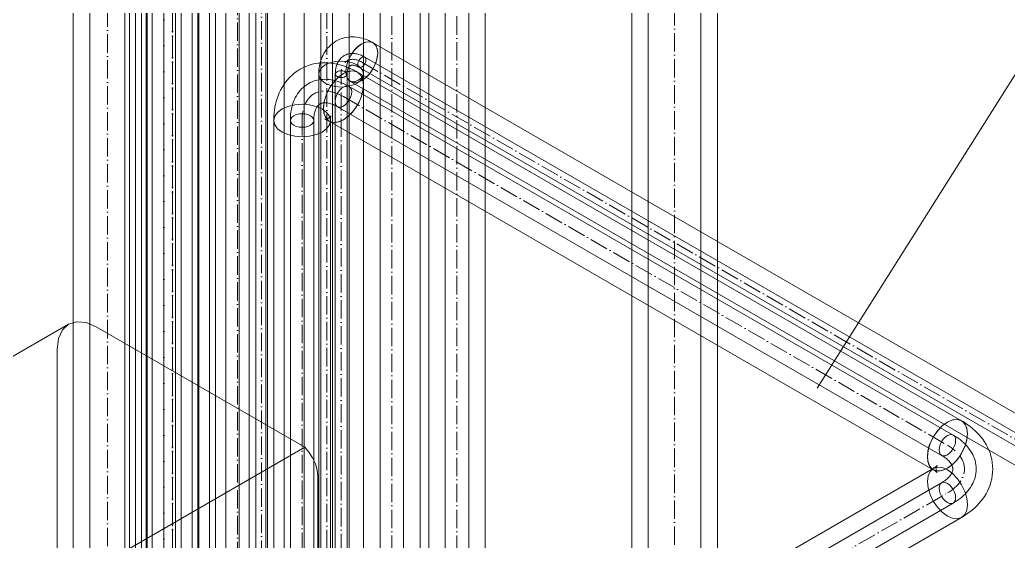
# Model space of a CAD drawing. Header units: millimetres. Extents: x -88595 to 880822, y -1054509 to -148035.
# Drawn here: x 377179 to 377715, y -314404 to -314121 of the extents above; entities that cross this region are included whole.
import ezdxf

# ---------------------------------------------------------------- set-up
doc = ezdxf.new("R2010")
doc.units = ezdxf.units.MM
doc.linetypes.add('$12$ADSK_Осевая', pattern=[14, 10, -2, 0, -2])
doc.linetypes.add('$13$ADSK_Осевая', pattern=[14, 10, -2, 0, -2])
for name, color, linetype, lineweight in [('Изоляция', 7, 'Continuous', 18), ('Марки', 7, 'Continuous', 20), ('Оборудование', 7, 'Continuous', 18), ('Трубопровод', 7, 'Continuous', 18), ('Трубопроводы', 7, 'Continuous', 18)]:
    doc.layers.add(name, color=color, linetype=linetype, lineweight=lineweight)

# ---------------------------------------------------------------- blocks, each defined once
blk = doc.blocks.new('$0$ADSK_Настенный внутренний блок кондиционера1 - 1U18TL5FRA-A-V75-В_ОВ3_3')
at = {"layer": 'Оборудование'}
for p, q in [((14635.6, 13683.13), (14023.95, 13330)), ((14650.6, 13681.65), (14763.73, 13616.33)), ((14629.38, 13514.27), (14629.38, 13669.4)), ((14152.09, 13263.19), (14763.73, 13616.33)), ((14770.8, 13600.7), (14770.8, 13391.79))]:
    blk.add_line(p, q, dxfattribs=at)
for points in [[(14629.38, 13669.4, 0), (14630.11, 13675.32, 0), (14632.23, 13680.01, 0), (14635.6, 13683.13, 0), (14639.99, 13684.49, 0), (14645.11, 13683.98, 0), (14650.6, 13681.65, 0)], [(14763.73, 13616.33, 0), (14766.06, 13613.64, 0), (14768.04, 13610.54, 0), (14769.54, 13607.22, 0), (14770.48, 13603.87, 0), (14770.8, 13600.7, 0)]]:
    blk.add_polyline3d(points, dxfattribs=at)
blk = doc.blocks.new('$0$ADSK_МедьПайка_Отвод-гнутая труба - Отвод _гнутая труба_-V94-В_ОВ3_3')
at = {"layer": 'Трубопроводы', "color": 134, "true_color": 0x00a6a6}
for points in [[(14765.72, 13813.75, 0), (14766.76, 13814.3, 0), (14767.83, 13814.77, 0), (14768.93, 13815.18, 0), (14770.05, 13815.51, 0), (14771.19, 13815.76, 0), (14772.35, 13815.94, 0), (14773.51, 13816.05, 0), (14774.68, 13816.08, 0), (14775.85, 13816.05, 0), (14777.02, 13815.96, 0), (14778.18, 13815.8, 0), (14779.34, 13815.58, 0), (14780.5, 13815.31, 0), (14781.65, 13814.98, 0), (14782.79, 13814.59, 0), (14783.92, 13814.16, 0), (14785.04, 13813.67, 0), (14786.15, 13813.14, 0), (14787.25, 13812.56, 0), (14787.94, 13812.17, 0)], [(14765.72, 13813.75, 0), (14764.73, 13813.12, 0), (14763.78, 13812.44, 0), (14762.88, 13811.69, 0), (14762.03, 13810.88, 0), (14761.24, 13810.01, 0), (14760.51, 13809.1, 0), (14759.83, 13808.15, 0), (14759.22, 13807.16, 0), (14758.66, 13806.13, 0), (14758.16, 13805.07, 0), (14757.71, 13803.98, 0), (14757.32, 13802.86, 0), (14756.98, 13801.73, 0), (14756.69, 13800.57, 0), (14756.45, 13799.39, 0), (14756.26, 13798.19, 0), (14756.12, 13796.98, 0), (14756.03, 13795.75, 0), (14755.98, 13794.51, 0), (14755.97, 13793.71, 0)], [(14784.77, 13811.86, 0), (14783.61, 13811.01, 0), (14782.52, 13809.87, 0), (14781.59, 13808.51, 0), (14780.88, 13807.02, 0), (14780.43, 13805.51, 0), (14780.28, 13804.08, 0), (14780.43, 13802.83, 0), (14780.88, 13801.84, 0), (14781.59, 13801.17, 0), (14782.52, 13800.89, 0), (14783.61, 13801, 0), (14784.77, 13801.49, 0)], [(14784.77, 13801.49, 0), (14785.93, 13802.34, 0), (14787.01, 13803.48, 0), (14787.94, 13804.84, 0), (14788.66, 13806.33, 0), (14789.11, 13807.84, 0), (14789.26, 13809.27, 0), (14789.11, 13810.52, 0), (14788.66, 13811.51, 0), (14787.94, 13812.17, 0), (14787.01, 13812.46, 0), (14785.93, 13812.35, 0), (14784.77, 13811.86, 0)], [(14772.07, 13802.75, 0), (14771.82, 13802.59, 0), (14771.58, 13802.42, 0), (14771.34, 13802.22, 0), (14771.11, 13801.99, 0), (14770.87, 13801.74, 0), (14770.65, 13801.46, 0), (14770.42, 13801.14, 0), (14770.2, 13800.78, 0), (14769.98, 13800.38, 0), (14769.78, 13799.95, 0), (14769.58, 13799.47, 0), (14769.4, 13798.95, 0), (14769.23, 13798.39, 0), (14769.08, 13797.79, 0), (14768.95, 13797.15, 0), (14768.85, 13796.47, 0), (14768.76, 13795.76, 0), (14768.71, 13795.01, 0), (14768.67, 13794.22, 0), (14768.67, 13793.71, 0)], [(14772.07, 13802.75, 0), (14772.33, 13802.89, 0), (14772.6, 13803.01, 0), (14772.89, 13803.11, 0), (14773.2, 13803.2, 0), (14773.54, 13803.28, 0), (14773.9, 13803.33, 0), (14774.29, 13803.37, 0), (14774.71, 13803.38, 0), (14775.16, 13803.37, 0), (14775.64, 13803.33, 0), (14776.15, 13803.26, 0), (14776.69, 13803.16, 0), (14777.26, 13803.03, 0), (14777.86, 13802.85, 0), (14778.48, 13802.65, 0), (14779.12, 13802.4, 0), (14779.78, 13802.11, 0), (14780.46, 13801.79, 0), (14781.15, 13801.43, 0), (14781.59, 13801.17, 0)], [(14766.81, 13791.12, 0), (14765.49, 13790.54, 0), (14763.96, 13790.17, 0), (14762.32, 13790.05, 0), (14760.68, 13790.17, 0), (14759.14, 13790.54, 0), (14757.83, 13791.12, 0), (14756.82, 13791.88, 0), (14756.19, 13792.76, 0), (14755.97, 13793.71, 0), (14756.19, 13794.66, 0), (14756.82, 13795.55, 0), (14757.83, 13796.3, 0)], [(14757.83, 13796.3, 0), (14759.14, 13796.89, 0), (14760.68, 13797.25, 0), (14762.32, 13797.38, 0), (14763.96, 13797.25, 0), (14765.49, 13796.89, 0), (14766.81, 13796.3, 0), (14767.82, 13795.55, 0), (14768.45, 13794.66, 0), (14768.67, 13793.71, 0), (14768.45, 13792.76, 0), (14767.82, 13791.88, 0), (14766.81, 13791.12, 0)]]:
    blk.add_polyline3d(points, dxfattribs=at)
blk = doc.blocks.new('$0$ADSK_МедьПайка_Отвод-гнутая труба - Отвод _гнутая труба_-V95-В_ОВ3_3')
at = {"layer": 'Трубопроводы', "color": 190, "true_color": 0x8000ff}
for points in [[(14785.23, 13828.94, 0), (14784.74, 13828.63, 0), (14784.26, 13828.28, 0), (14783.81, 13827.91, 0), (14783.39, 13827.5, 0), (14782.99, 13827.07, 0), (14782.63, 13826.62, 0), (14782.29, 13826.14, 0), (14781.98, 13825.64, 0), (14781.7, 13825.13, 0), (14781.45, 13824.6, 0), (14781.23, 13824.06, 0), (14781.03, 13823.5, 0), (14780.86, 13822.93, 0), (14780.72, 13822.35, 0), (14780.6, 13821.76, 0), (14780.51, 13821.16, 0), (14780.43, 13820.55, 0), (14780.39, 13819.94, 0), (14780.36, 13819.32, 0), (14780.36, 13818.92, 0)], [(14785.23, 13828.94, 0), (14785.75, 13829.21, 0), (14786.29, 13829.45, 0), (14786.84, 13829.65, 0), (14787.4, 13829.82, 0), (14787.97, 13829.95, 0), (14788.55, 13830.04, 0), (14789.13, 13830.09, 0), (14789.71, 13830.11, 0), (14790.3, 13830.09, 0), (14790.88, 13830.04, 0), (14791.46, 13829.97, 0), (14792.05, 13829.86, 0), (14792.62, 13829.72, 0), (14793.2, 13829.55, 0), (14793.77, 13829.36, 0), (14794.33, 13829.14, 0), (14794.89, 13828.9, 0), (14795.45, 13828.64, 0), (14796, 13828.35, 0), (14796.35, 13828.15, 0)], [(14794.76, 13827.99, 0), (14794.18, 13827.57, 0), (14793.64, 13827, 0), (14793.17, 13826.32, 0), (14792.81, 13825.58, 0), (14792.59, 13824.82, 0), (14792.51, 13824.11, 0), (14792.59, 13823.48, 0), (14792.81, 13822.98, 0), (14793.17, 13822.65, 0), (14793.64, 13822.51, 0), (14794.18, 13822.56, 0), (14794.76, 13822.81, 0)], [(14794.76, 13822.81, 0), (14795.34, 13823.23, 0), (14795.88, 13823.81, 0), (14796.35, 13824.49, 0), (14796.7, 13825.23, 0), (14796.93, 13825.98, 0), (14797, 13826.7, 0), (14796.93, 13827.33, 0), (14796.7, 13827.82, 0), (14796.35, 13828.15, 0), (14795.88, 13828.3, 0), (14795.34, 13828.24, 0), (14794.76, 13827.99, 0)], [(14781.29, 13820.22, 0), (14781.94, 13820.51, 0), (14782.71, 13820.69, 0), (14783.53, 13820.75, 0), (14784.35, 13820.69, 0), (14785.12, 13820.51, 0), (14785.78, 13820.22, 0), (14786.28, 13819.84, 0), (14786.6, 13819.4, 0), (14786.71, 13818.92, 0), (14786.6, 13818.45, 0), (14786.28, 13818.01, 0), (14785.78, 13817.63, 0)], [(14788.41, 13823.44, 0), (14788.28, 13823.36, 0), (14788.16, 13823.27, 0), (14788.04, 13823.17, 0), (14787.93, 13823.06, 0), (14787.81, 13822.94, 0), (14787.7, 13822.79, 0), (14787.58, 13822.63, 0), (14787.47, 13822.45, 0), (14787.36, 13822.26, 0), (14787.26, 13822.04, 0), (14787.16, 13821.8, 0), (14787.07, 13821.54, 0), (14786.99, 13821.26, 0), (14786.91, 13820.96, 0), (14786.85, 13820.64, 0), (14786.8, 13820.3, 0), (14786.76, 13819.94, 0), (14786.73, 13819.57, 0), (14786.71, 13819.18, 0), (14786.71, 13818.92, 0)], [(14788.41, 13823.44, 0), (14788.54, 13823.51, 0), (14788.67, 13823.57, 0), (14788.82, 13823.62, 0), (14788.97, 13823.67, 0), (14789.14, 13823.7, 0), (14789.32, 13823.73, 0), (14789.52, 13823.75, 0), (14789.73, 13823.76, 0), (14789.95, 13823.75, 0), (14790.19, 13823.73, 0), (14790.45, 13823.7, 0), (14790.72, 13823.65, 0), (14791, 13823.58, 0), (14791.3, 13823.49, 0), (14791.61, 13823.39, 0), (14791.93, 13823.27, 0), (14792.26, 13823.12, 0), (14792.6, 13822.96, 0), (14792.95, 13822.78, 0), (14793.17, 13822.65, 0)], [(14785.78, 13817.63, 0), (14785.12, 13817.33, 0), (14784.35, 13817.15, 0), (14783.53, 13817.09, 0), (14782.71, 13817.15, 0), (14781.94, 13817.33, 0), (14781.29, 13817.63, 0), (14780.78, 13818.01, 0), (14780.47, 13818.45, 0), (14780.36, 13818.92, 0), (14780.47, 13819.4, 0), (14780.78, 13819.84, 0), (14781.29, 13820.22, 0)]]:
    blk.add_polyline3d(points, dxfattribs=at)
blk = doc.blocks.new('$0$ADSK_МедьПайка_Отвод-гнутая труба - Отвод _гнутая труба_-V97-В_ОВ3_3')
at = {"layer": 'Трубопроводы', "color": 134, "true_color": 0x00a6a6}
for points in [[(15108.07, 13614.83, 0), (15108.22, 13616.26, 0), (15108.67, 13617.77, 0), (15109.38, 13619.26, 0), (15110.31, 13620.62, 0), (15111.4, 13621.76, 0), (15112.56, 13622.61, 0), (15113.72, 13623.1, 0), (15114.8, 13623.21, 0), (15115.73, 13622.92, 0), (15116.45, 13622.26, 0), (15116.9, 13621.27, 0), (15117.05, 13620.02, 0)], [(15128.21, 13604.46, 0), (15128.17, 13605.63, 0), (15128.05, 13606.8, 0), (15127.85, 13607.96, 0), (15127.57, 13609.09, 0), (15127.22, 13610.21, 0), (15126.8, 13611.3, 0), (15126.31, 13612.36, 0), (15125.75, 13613.39, 0), (15125.14, 13614.39, 0), (15124.48, 13615.35, 0), (15123.76, 13616.28, 0), (15122.99, 13617.18, 0), (15122.17, 13618.04, 0), (15121.31, 13618.87, 0), (15120.41, 13619.67, 0), (15119.47, 13620.43, 0), (15118.49, 13621.16, 0), (15117.47, 13621.85, 0), (15116.42, 13622.52, 0), (15115.73, 13622.92, 0)], [(15117.05, 13620.02, 0), (15116.9, 13618.59, 0), (15116.45, 13617.08, 0), (15115.73, 13615.59, 0), (15114.8, 13614.23, 0), (15113.72, 13613.09, 0), (15112.56, 13612.24, 0), (15111.4, 13611.75, 0), (15110.31, 13611.64, 0), (15109.38, 13611.93, 0), (15108.67, 13612.59, 0), (15108.22, 13613.58, 0), (15108.07, 13614.83, 0)], [(15115.51, 13604.46, 0), (15115.5, 13604.76, 0), (15115.47, 13605.05, 0), (15115.41, 13605.36, 0), (15115.34, 13605.67, 0), (15115.23, 13606, 0), (15115.1, 13606.34, 0), (15114.94, 13606.7, 0), (15114.74, 13607.07, 0), (15114.5, 13607.45, 0), (15114.23, 13607.85, 0), (15113.91, 13608.26, 0), (15113.56, 13608.68, 0), (15113.15, 13609.1, 0), (15112.71, 13609.53, 0), (15112.22, 13609.96, 0), (15111.68, 13610.39, 0), (15111.11, 13610.82, 0), (15110.49, 13611.25, 0), (15109.83, 13611.66, 0), (15109.38, 13611.93, 0)], [(15115.51, 13604.46, 0), (15115.5, 13604.17, 0), (15115.47, 13603.87, 0), (15115.41, 13603.57, 0), (15115.34, 13603.25, 0), (15115.23, 13602.92, 0), (15115.1, 13602.58, 0), (15114.94, 13602.23, 0), (15114.74, 13601.86, 0), (15114.5, 13601.47, 0), (15114.23, 13601.08, 0), (15113.91, 13600.67, 0), (15113.56, 13600.25, 0), (15113.15, 13599.83, 0), (15112.71, 13599.4, 0), (15112.22, 13598.97, 0), (15111.68, 13598.53, 0), (15111.11, 13598.1, 0), (15110.49, 13597.68, 0), (15109.83, 13597.26, 0), (15109.38, 13597, 0)], [(15128.21, 13604.46, 0), (15128.17, 13603.29, 0), (15128.05, 13602.12, 0), (15127.85, 13600.97, 0), (15127.57, 13599.83, 0), (15127.22, 13598.72, 0), (15126.8, 13597.63, 0), (15126.31, 13596.57, 0), (15125.75, 13595.54, 0), (15125.14, 13594.54, 0), (15124.48, 13593.57, 0), (15123.76, 13592.64, 0), (15122.99, 13591.75, 0), (15122.17, 13590.88, 0), (15121.31, 13590.05, 0), (15120.41, 13589.26, 0), (15119.47, 13588.5, 0), (15118.49, 13587.77, 0), (15117.47, 13587.07, 0), (15116.42, 13586.41, 0), (15115.73, 13586, 0)], [(15117.05, 13588.91, 0), (15116.9, 13590.34, 0), (15116.45, 13591.85, 0), (15115.73, 13593.33, 0), (15114.8, 13594.69, 0), (15113.72, 13595.84, 0), (15112.56, 13596.69, 0), (15111.4, 13597.18, 0), (15110.31, 13597.29, 0), (15109.38, 13597, 0), (15108.67, 13596.34, 0), (15108.22, 13595.35, 0), (15108.07, 13594.09, 0)], [(15108.07, 13594.09, 0), (15108.22, 13592.66, 0), (15108.67, 13591.15, 0), (15109.38, 13589.67, 0), (15110.31, 13588.31, 0), (15111.4, 13587.16, 0), (15112.56, 13586.32, 0), (15113.72, 13585.82, 0), (15114.8, 13585.71, 0), (15115.73, 13586, 0), (15116.45, 13586.66, 0), (15116.9, 13587.65, 0), (15117.05, 13588.91, 0)]]:
    blk.add_polyline3d(points, dxfattribs=at)

msp = doc.modelspace()

# ---------------------------------------------------------------- linework, layer by layer
at = {"layer": 'Изоляция', "color": 134, "true_color": 0x00a6a6}
for p, q in [((377241.39, -312938.9), (377241.39, -314568.19)), ((377272.09, -314568.19), (377272.09, -312938.9)), ((377207.56, -312986.92), (377207.56, -314805.13)), ((377238.16, -312990.12), (377238.16, -314804.49)), ((377244.61, -314805.13), (377244.61, -312986.92)), ((377284.73, -314804.49), (377284.73, -312990.12)), ((377510.68, -313000.39), (377510.68, -314501.81)), ((377557.25, -314474.92), (377557.25, -313000.39)), ((377365.16, -313005.34), (377365.16, -314557.97)), ((377395.86, -314557.97), (377395.86, -313005.34)), ((377689.7, -314338.84), (377361.91, -314149.59)), ((377316.43, -314175.85), (377316.43, -314578.79)), ((377347.13, -314578.79), (377347.13, -314175.85)), ((377346.56, -314176.18), (377674.35, -314365.43)), ((377674.35, -314364.77), (377382.14, -314533.47)), ((377397.49, -314560.06), (377689.7, -314391.35))]:
    msp.add_line(p, q, dxfattribs=at)
at = {"layer": 'Изоляция', "color": 190, "true_color": 0x8000ff}
for p, q in [((377247.69, -312959.34), (377247.69, -314779.13)), ((377275.21, -314779.13), (377275.21, -312959.34)), ((377332.98, -313006.23), (377332.98, -314591.34)), ((377357.33, -314591.34), (377357.33, -313006.23)), ((377400.52, -313005.34), (377400.52, -314537.55)), ((377431.22, -314537.55), (377431.22, -313005.34)), ((377281.45, -313008.77), (377281.45, -314806.42)), ((377297.63, -313007.94), (377297.63, -314611.75)), ((377312.15, -314806.42), (377312.15, -313008.77)), ((377321.98, -314611.75), (377321.98, -313007.94)), ((377818.76, -314392.53), (377370.31, -314133.61)), ((377340.82, -314150.64), (377340.82, -314579.5)), ((377365.17, -314579.5), (377365.17, -314150.64)), ((377358.13, -314154.7), (377806.58, -314413.62))]:
    msp.add_line(p, q, dxfattribs=at)
for points in [[(377350.19, -314132.83, 0), (377349.17, -314133.47, 0), (377348.19, -314134.18, 0), (377347.27, -314134.94, 0), (377346.42, -314135.76, 0), (377345.63, -314136.62, 0), (377344.9, -314137.52, 0), (377344.25, -314138.45, 0), (377343.66, -314139.4, 0), (377343.14, -314140.36, 0), (377342.68, -314141.33, 0), (377342.28, -314142.31, 0), (377341.93, -314143.29, 0), (377341.64, -314144.27, 0), (377341.4, -314145.24, 0), (377341.2, -314146.21, 0), (377341.05, -314147.18, 0), (377340.94, -314148.14, 0), (377340.86, -314149.09, 0), (377340.83, -314150.04, 0), (377340.82, -314150.64, 0)], [(377350.19, -314132.83, 0), (377351.26, -314132.26, 0), (377352.36, -314131.77, 0), (377353.49, -314131.36, 0), (377354.62, -314131.02, 0), (377355.77, -314130.77, 0), (377356.91, -314130.59, 0), (377358.04, -314130.49, 0), (377359.15, -314130.45, 0), (377360.25, -314130.48, 0), (377361.32, -314130.57, 0), (377362.36, -314130.71, 0), (377363.38, -314130.9, 0), (377364.38, -314131.14, 0), (377365.34, -314131.42, 0), (377366.28, -314131.73, 0), (377367.19, -314132.08, 0), (377368.08, -314132.47, 0), (377368.95, -314132.88, 0), (377369.79, -314133.32, 0), (377370.31, -314133.61, 0)], [(377372.83, -314139.19, 0), (377372.61, -314137.1, 0), (377371.98, -314135.37, 0), (377370.95, -314134.07, 0), (377369.59, -314133.29, 0), (377367.95, -314133.05, 0), (377366.13, -314133.36, 0), (377364.22, -314134.22, 0)], [(377364.22, -314134.22, 0), (377366.45, -314133.27, 0), (377368.52, -314133.06, 0), (377370.31, -314133.61, 0), (377371.67, -314134.88, 0), (377372.53, -314136.78, 0), (377372.83, -314139.19, 0)], [(377364.22, -314134.22, 0), (377362.3, -314135.57, 0), (377360.48, -314137.36, 0), (377358.85, -314139.49, 0), (377357.49, -314141.85, 0), (377356.46, -314144.32, 0), (377355.83, -314146.79, 0), (377355.61, -314149.13, 0)], [(377355.61, -314149.13, 0), (377355.9, -314146.39, 0), (377356.76, -314143.49, 0), (377358.13, -314140.64, 0), (377359.91, -314138.03, 0), (377361.99, -314135.84, 0), (377364.22, -314134.22, 0)], [(377361.6, -314145.67, 0), (377359.08, -314144.55, 0), (377356.15, -314143.85, 0), (377352.99, -314143.61, 0), (377349.84, -314143.85, 0), (377346.91, -314144.55, 0), (377344.38, -314145.67, 0)], [(377344.38, -314145.67, 0), (377346.91, -314144.55, 0), (377349.84, -314143.85, 0), (377352.99, -314143.61, 0), (377356.15, -314143.85, 0), (377359.08, -314144.55, 0), (377361.6, -314145.67, 0)], [(377364.22, -314154.1, 0), (377366.14, -314152.74, 0), (377367.96, -314150.96, 0), (377369.59, -314148.83, 0), (377370.95, -314146.47, 0), (377371.98, -314143.99, 0), (377372.61, -314141.52, 0), (377372.83, -314139.19, 0)], [(377372.83, -314139.19, 0), (377372.53, -314141.93, 0), (377371.67, -314144.82, 0), (377370.31, -314147.67, 0), (377368.52, -314150.28, 0), (377366.45, -314152.47, 0), (377364.22, -314154.1, 0)], [(377344.38, -314145.67, 0), (377342.45, -314147.12, 0), (377341.23, -314148.82, 0), (377340.82, -314150.64, 0), (377341.23, -314152.46, 0), (377342.45, -314154.15, 0), (377344.38, -314155.61, 0)], [(377344.38, -314155.61, 0), (377342.45, -314154.15, 0), (377341.23, -314152.46, 0), (377340.82, -314150.64, 0), (377341.23, -314148.82, 0), (377342.45, -314147.12, 0), (377344.38, -314145.67, 0)], [(377355.61, -314149.13, 0), (377355.83, -314151.22, 0), (377356.46, -314152.95, 0), (377357.49, -314154.24, 0), (377358.85, -314155.03, 0), (377360.49, -314155.27, 0), (377362.3, -314154.96, 0), (377364.22, -314154.1, 0)], [(377364.22, -314154.1, 0), (377361.99, -314155.05, 0), (377359.91, -314155.25, 0), (377358.13, -314154.7, 0), (377356.76, -314153.43, 0), (377355.9, -314151.53, 0), (377355.61, -314149.13, 0)], [(377361.6, -314155.61, 0), (377363.54, -314154.15, 0), (377364.75, -314152.46, 0), (377365.17, -314150.64, 0), (377364.75, -314148.82, 0), (377363.54, -314147.12, 0), (377361.6, -314145.67, 0)], [(377361.6, -314145.67, 0), (377363.54, -314147.12, 0), (377364.75, -314148.82, 0), (377365.17, -314150.64, 0), (377364.75, -314152.46, 0), (377363.54, -314154.15, 0), (377361.6, -314155.61, 0)], [(377362.37, -314153.92, 0), (377361.95, -314154.14, 0), (377361.52, -314154.33, 0), (377361.09, -314154.49, 0), (377360.67, -314154.61, 0), (377360.27, -314154.7, 0), (377359.89, -314154.76, 0), (377359.53, -314154.79, 0), (377359.21, -314154.8, 0), (377358.93, -314154.8, 0), (377358.68, -314154.78, 0), (377358.47, -314154.75, 0), (377358.3, -314154.72, 0), (377358.17, -314154.69, 0), (377358.08, -314154.66, 0), (377358.02, -314154.64, 0), (377357.99, -314154.63, 0), (377357.99, -314154.63, 0)], [(377357.99, -314154.63, 0), (377358, -314154.63, 0), (377358.04, -314154.65, 0), (377358.11, -314154.69, 0), (377358.13, -314154.7, 0)], [(377362.37, -314153.92, 0), (377362.77, -314153.66, 0), (377363.15, -314153.39, 0), (377363.5, -314153.1, 0), (377363.82, -314152.79, 0), (377364.1, -314152.49, 0), (377364.34, -314152.19, 0), (377364.55, -314151.9, 0), (377364.72, -314151.63, 0), (377364.85, -314151.38, 0), (377364.96, -314151.15, 0), (377365.04, -314150.96, 0), (377365.1, -314150.8, 0), (377365.13, -314150.67, 0), (377365.16, -314150.57, 0), (377365.17, -314150.51, 0), (377365.17, -314150.48, 0), (377365.18, -314150.48, 0)], [(377365.18, -314150.48, 0), (377365.17, -314150.49, 0), (377365.17, -314150.54, 0), (377365.17, -314150.62, 0), (377365.17, -314150.64, 0)], [(377344.38, -314155.61, 0), (377346.91, -314156.73, 0), (377349.84, -314157.43, 0), (377352.99, -314157.67, 0), (377356.15, -314157.43, 0), (377359.08, -314156.73, 0), (377361.6, -314155.61, 0)], [(377361.6, -314155.61, 0), (377359.08, -314156.73, 0), (377356.15, -314157.43, 0), (377352.99, -314157.67, 0), (377349.84, -314157.43, 0), (377346.91, -314156.73, 0), (377344.38, -314155.61, 0)]]:
    msp.add_polyline3d(points, dxfattribs=at)
at = {"layer": 'Изоляция', "color": 134, "true_color": 0x00a6a6}
for points in [[(377330.68, -314148.02, 0), (377329.16, -314148.97, 0), (377327.71, -314150.02, 0), (377326.34, -314151.17, 0), (377325.06, -314152.39, 0), (377323.87, -314153.68, 0), (377322.78, -314155.04, 0), (377321.79, -314156.44, 0), (377320.89, -314157.88, 0), (377320.09, -314159.36, 0), (377319.38, -314160.86, 0), (377318.76, -314162.38, 0), (377318.22, -314163.92, 0), (377317.76, -314165.47, 0), (377317.37, -314167.02, 0), (377317.06, -314168.58, 0), (377316.81, -314170.15, 0), (377316.63, -314171.72, 0), (377316.51, -314173.28, 0), (377316.44, -314174.85, 0), (377316.43, -314175.85, 0)], [(377330.68, -314148.02, 0), (377332.27, -314147.18, 0), (377333.9, -314146.45, 0), (377335.58, -314145.83, 0), (377337.28, -314145.34, 0), (377338.99, -314144.96, 0), (377340.71, -314144.69, 0), (377342.42, -314144.53, 0), (377344.12, -314144.48, 0), (377345.8, -314144.52, 0), (377347.45, -314144.66, 0), (377349.08, -314144.88, 0), (377350.68, -314145.18, 0), (377352.25, -314145.55, 0), (377353.79, -314145.99, 0), (377355.3, -314146.5, 0), (377356.78, -314147.07, 0), (377358.23, -314147.7, 0), (377359.65, -314148.37, 0), (377361.04, -314149.1, 0), (377361.91, -314149.59, 0)], [(377365.09, -314156.62, 0), (377364.81, -314153.99, 0), (377364.01, -314151.8, 0), (377362.72, -314150.17, 0), (377361, -314149.18, 0), (377358.94, -314148.88, 0), (377356.65, -314149.27, 0), (377354.23, -314150.35, 0)], [(377354.23, -314150.35, 0), (377357.04, -314149.16, 0), (377359.66, -314148.9, 0), (377361.91, -314149.59, 0), (377363.63, -314151.19, 0), (377364.72, -314153.59, 0), (377365.09, -314156.62, 0)], [(377354.23, -314150.35, 0), (377351.81, -314152.06, 0), (377349.52, -314154.32, 0), (377347.46, -314157, 0), (377345.74, -314159.97, 0), (377344.45, -314163.1, 0), (377343.65, -314166.21, 0), (377343.38, -314169.15, 0)], [(377343.38, -314169.15, 0), (377343.75, -314165.7, 0), (377344.83, -314162.05, 0), (377346.56, -314158.46, 0), (377348.8, -314155.17, 0), (377351.42, -314152.4, 0), (377354.23, -314150.35, 0)], [(377354.23, -314175.42, 0), (377356.65, -314173.71, 0), (377358.94, -314171.46, 0), (377361, -314168.78, 0), (377362.72, -314165.8, 0), (377364.01, -314162.68, 0), (377364.81, -314159.56, 0), (377365.09, -314156.62, 0)], [(377365.09, -314156.62, 0), (377364.72, -314160.08, 0), (377363.63, -314163.73, 0), (377361.91, -314167.32, 0), (377359.66, -314170.61, 0), (377357.04, -314173.37, 0), (377354.23, -314175.42, 0)], [(377320.93, -314169.58, 0), (377318.49, -314171.42, 0), (377316.95, -314173.55, 0), (377316.43, -314175.85, 0), (377316.95, -314178.14, 0), (377318.49, -314180.28, 0), (377320.93, -314182.11, 0)], [(377320.93, -314182.11, 0), (377318.49, -314180.28, 0), (377316.95, -314178.14, 0), (377316.43, -314175.85, 0), (377316.95, -314173.55, 0), (377318.49, -314171.42, 0), (377320.93, -314169.58, 0)], [(377342.63, -314169.58, 0), (377339.46, -314168.17, 0), (377335.75, -314167.29, 0), (377331.78, -314166.99, 0), (377327.81, -314167.29, 0), (377324.11, -314168.17, 0), (377320.93, -314169.58, 0)], [(377320.93, -314169.58, 0), (377324.11, -314168.17, 0), (377327.81, -314167.29, 0), (377331.78, -314166.99, 0), (377335.75, -314167.29, 0), (377339.46, -314168.17, 0), (377342.63, -314169.58, 0)], [(377342.63, -314182.11, 0), (377345.07, -314180.28, 0), (377346.61, -314178.14, 0), (377347.13, -314175.85, 0), (377346.61, -314173.55, 0), (377345.07, -314171.42, 0), (377342.63, -314169.58, 0)], [(377342.63, -314169.58, 0), (377345.07, -314171.42, 0), (377346.61, -314173.55, 0), (377347.13, -314175.85, 0), (377346.61, -314178.14, 0), (377345.07, -314180.28, 0), (377342.63, -314182.11, 0)], [(377343.38, -314169.15, 0), (377343.65, -314171.79, 0), (377344.45, -314173.97, 0), (377345.75, -314175.6, 0), (377347.47, -314176.59, 0), (377349.52, -314176.9, 0), (377351.82, -314176.5, 0), (377354.23, -314175.42, 0)], [(377354.23, -314175.42, 0), (377351.42, -314176.61, 0), (377348.8, -314176.87, 0), (377346.56, -314176.18, 0), (377344.83, -314174.58, 0), (377343.75, -314172.18, 0), (377343.38, -314169.15, 0)], [(377346.03, -314174.61, 0), (377345.74, -314174.76, 0), (377345.45, -314174.89, 0), (377345.17, -314175, 0), (377344.9, -314175.07, 0), (377344.66, -314175.13, 0), (377344.46, -314175.16, 0), (377344.31, -314175.17, 0), (377344.19, -314175.18, 0), (377344.14, -314175.18, 0), (377344.13, -314175.17, 0)], [(377344.13, -314175.17, 0), (377344.15, -314175.18, 0), (377344.23, -314175.19, 0), (377344.37, -314175.22, 0), (377344.55, -314175.27, 0), (377344.78, -314175.34, 0), (377345.06, -314175.45, 0), (377345.38, -314175.58, 0), (377345.73, -314175.74, 0), (377346.12, -314175.94, 0), (377346.55, -314176.17, 0), (377346.56, -314176.18, 0)], [(377346.03, -314174.61, 0), (377346.31, -314174.43, 0), (377346.57, -314174.25, 0), (377346.8, -314174.05, 0), (377347, -314173.86, 0), (377347.16, -314173.68, 0), (377347.29, -314173.52, 0), (377347.38, -314173.4, 0), (377347.44, -314173.3, 0), (377347.47, -314173.25, 0), (377347.48, -314173.24, 0)], [(377347.48, -314173.24, 0), (377347.46, -314173.27, 0), (377347.44, -314173.34, 0), (377347.4, -314173.47, 0), (377347.35, -314173.66, 0), (377347.29, -314173.89, 0), (377347.24, -314174.18, 0), (377347.2, -314174.52, 0), (377347.16, -314174.92, 0), (377347.14, -314175.35, 0), (377347.13, -314175.84, 0), (377347.13, -314175.85, 0)], [(377320.93, -314182.11, 0), (377324.11, -314183.52, 0), (377327.81, -314184.41, 0), (377331.78, -314184.71, 0), (377335.75, -314184.41, 0), (377339.46, -314183.52, 0), (377342.63, -314182.11, 0)], [(377342.63, -314182.11, 0), (377339.46, -314183.52, 0), (377335.75, -314184.41, 0), (377331.78, -314184.71, 0), (377327.81, -314184.41, 0), (377324.11, -314183.52, 0), (377320.93, -314182.11, 0)], [(377682.02, -314339.6, 0), (377679.21, -314341.65, 0), (377676.59, -314344.42, 0), (377674.35, -314347.7, 0), (377672.62, -314351.3, 0), (377671.54, -314354.95, 0), (377671.17, -314358.4, 0)], [(377671.17, -314358.4, 0), (377671.44, -314355.46, 0), (377672.24, -314352.34, 0), (377673.54, -314349.22, 0), (377675.26, -314346.24, 0), (377677.31, -314343.56, 0), (377679.61, -314341.31, 0), (377682.02, -314339.6, 0)], [(377682.02, -314339.6, 0), (377684.44, -314338.52, 0), (377686.73, -314338.12, 0), (377688.79, -314338.43, 0), (377690.51, -314339.42, 0), (377691.8, -314341.05, 0), (377692.6, -314343.24, 0), (377692.88, -314345.87, 0)], [(377692.88, -314345.87, 0), (377692.51, -314342.84, 0), (377691.42, -314340.44, 0), (377689.7, -314338.84, 0), (377687.45, -314338.15, 0), (377684.83, -314338.41, 0), (377682.02, -314339.6, 0)], [(377706.67, -314365.1, 0), (377706.61, -314363.3, 0), (377706.42, -314361.52, 0), (377706.12, -314359.77, 0), (377705.7, -314358.05, 0), (377705.17, -314356.37, 0), (377704.54, -314354.75, 0), (377703.82, -314353.19, 0), (377703.02, -314351.69, 0), (377702.14, -314350.26, 0), (377701.2, -314348.89, 0), (377700.19, -314347.59, 0), (377699.13, -314346.35, 0), (377698.02, -314345.18, 0), (377696.87, -314344.07, 0), (377695.67, -314343.02, 0), (377694.44, -314342.02, 0), (377693.18, -314341.08, 0), (377691.88, -314340.19, 0), (377690.55, -314339.35, 0), (377689.7, -314338.84, 0)], [(377682.02, -314364.67, 0), (377684.83, -314362.62, 0), (377687.45, -314359.86, 0), (377689.7, -314356.57, 0), (377691.42, -314352.98, 0), (377692.51, -314349.33, 0), (377692.88, -314345.87, 0)], [(377692.88, -314345.87, 0), (377692.6, -314348.82, 0), (377691.8, -314351.93, 0), (377690.51, -314355.05, 0), (377688.79, -314358.03, 0), (377686.73, -314360.71, 0), (377684.44, -314362.96, 0), (377682.02, -314364.67, 0)], [(377671.17, -314358.4, 0), (377671.54, -314361.43, 0), (377672.62, -314363.83, 0), (377674.35, -314365.43, 0), (377676.59, -314366.12, 0), (377679.21, -314365.86, 0), (377682.02, -314364.67, 0)], [(377682.02, -314364.67, 0), (377679.6, -314365.75, 0), (377677.31, -314366.15, 0), (377675.25, -314365.84, 0), (377673.53, -314364.85, 0), (377672.24, -314363.22, 0), (377671.44, -314361.03, 0), (377671.17, -314358.4, 0)], [(377676.43, -314363.16, 0), (377676.42, -314363.19, 0), (377676.36, -314363.25, 0), (377676.27, -314363.35, 0), (377676.14, -314363.48, 0), (377675.96, -314363.65, 0), (377675.73, -314363.84, 0), (377675.46, -314364.05, 0), (377675.14, -314364.27, 0), (377674.77, -314364.51, 0), (377674.36, -314364.76, 0), (377674.35, -314364.77, 0)], [(377675.97, -314365.1, 0), (377675.98, -314364.77, 0), (377676.01, -314364.45, 0), (377676.07, -314364.15, 0), (377676.13, -314363.89, 0), (377676.2, -314363.65, 0), (377676.28, -314363.46, 0), (377676.34, -314363.32, 0), (377676.4, -314363.22, 0), (377676.43, -314363.17, 0), (377676.43, -314363.16, 0)], [(377671.17, -314371.79, 0), (377671.54, -314368.76, 0), (377672.62, -314366.37, 0), (377674.35, -314364.77, 0), (377676.59, -314364.07, 0), (377679.21, -314364.33, 0), (377682.02, -314365.53, 0)], [(377682.02, -314365.53, 0), (377679.21, -314364.33, 0), (377676.59, -314364.07, 0), (377674.35, -314364.77, 0), (377672.62, -314366.37, 0), (377671.54, -314368.76, 0), (377671.17, -314371.79, 0)], [(377676.43, -314367.03, 0), (377676.42, -314367.01, 0), (377676.36, -314366.95, 0), (377676.27, -314366.85, 0), (377676.14, -314366.71, 0), (377675.96, -314366.55, 0), (377675.73, -314366.36, 0), (377675.46, -314366.15, 0), (377675.14, -314365.92, 0), (377674.77, -314365.68, 0), (377674.36, -314365.44, 0), (377674.35, -314365.43, 0)], [(377675.97, -314365.1, 0), (377675.98, -314365.43, 0), (377676.01, -314365.74, 0), (377676.07, -314366.04, 0), (377676.13, -314366.31, 0), (377676.2, -314366.54, 0), (377676.28, -314366.73, 0), (377676.34, -314366.88, 0), (377676.4, -314366.97, 0), (377676.43, -314367.02, 0), (377676.43, -314367.03, 0)], [(377682.02, -314365.53, 0), (377684.83, -314367.58, 0), (377687.45, -314370.34, 0), (377689.7, -314373.63, 0), (377691.42, -314377.22, 0), (377692.51, -314380.87, 0), (377692.88, -314384.33, 0)], [(377692.88, -314384.33, 0), (377692.51, -314380.87, 0), (377691.42, -314377.22, 0), (377689.7, -314373.63, 0), (377687.45, -314370.34, 0), (377684.83, -314367.58, 0), (377682.02, -314365.53, 0)], [(377706.67, -314365.1, 0), (377706.61, -314366.89, 0), (377706.42, -314368.67, 0), (377706.12, -314370.43, 0), (377705.7, -314372.15, 0), (377705.17, -314373.82, 0), (377704.54, -314375.45, 0), (377703.82, -314377.01, 0), (377703.02, -314378.51, 0), (377702.14, -314379.94, 0), (377701.2, -314381.31, 0), (377700.19, -314382.61, 0), (377699.13, -314383.84, 0), (377698.02, -314385.01, 0), (377696.87, -314386.13, 0), (377695.67, -314387.18, 0), (377694.44, -314388.18, 0), (377693.18, -314389.12, 0), (377691.88, -314390.01, 0), (377690.55, -314390.85, 0), (377689.7, -314391.35, 0)], [(377682.02, -314390.59, 0), (377679.21, -314388.54, 0), (377676.59, -314385.78, 0), (377674.35, -314382.49, 0), (377672.62, -314378.9, 0), (377671.54, -314375.25, 0), (377671.17, -314371.79, 0)], [(377671.17, -314371.79, 0), (377671.54, -314375.25, 0), (377672.62, -314378.9, 0), (377674.35, -314382.49, 0), (377676.59, -314385.78, 0), (377679.21, -314388.54, 0), (377682.02, -314390.59, 0)], [(377692.88, -314384.33, 0), (377692.51, -314387.36, 0), (377691.42, -314389.75, 0), (377689.7, -314391.35, 0), (377687.45, -314392.05, 0), (377684.83, -314391.79, 0), (377682.02, -314390.59, 0)], [(377682.02, -314390.59, 0), (377684.83, -314391.79, 0), (377687.45, -314392.05, 0), (377689.7, -314391.35, 0), (377691.42, -314389.75, 0), (377692.51, -314387.36, 0), (377692.88, -314384.33, 0)]]:
    msp.add_polyline3d(points, dxfattribs=at)
at = {"layer": 'Марки'}
msp.add_line((377611.35, -314321.13), (377956.6, -313774.07), dxfattribs=at)
at = {"layer": 'Трубопровод', "color": 134, "true_color": 0x00a6a6}
for p, q in [((377250.39, -312938.9), (377250.39, -314568.19)), ((377263.09, -314568.19), (377263.09, -312938.9)), ((377216.56, -312986.92), (377216.56, -314805.13)), ((377235.61, -314805.13), (377235.61, -312986.92)), ((377247.16, -312990.12), (377247.16, -314804.49)), ((377275.73, -314804.49), (377275.73, -312990.12)), ((377519.68, -313000.39), (377519.68, -314462.24)), ((377548.25, -314462.24), (377548.25, -313000.39)), ((377374.16, -313005.34), (377374.16, -314557.97)), ((377386.86, -314557.97), (377386.86, -313005.34)), ((377685.2, -314346.64), (377357.41, -314157.39)), ((377351.06, -314168.39), (377678.85, -314357.64)), ((377325.43, -314175.85), (377325.43, -314578.79)), ((377338.13, -314578.79), (377338.13, -314175.85)), ((377678.85, -314372.56), (377386.64, -314541.27)), ((377392.99, -314552.27), (377685.2, -314383.56))]:
    msp.add_line(p, q, dxfattribs=at)
at = {"layer": 'Трубопровод', "color": 134, "linetype": '$12$ADSK_Осевая', "true_color": 0x00a6a6}
for p, q in [((377256.74, -312938.9), (377256.74, -314568.19)), ((377256.74, -312938.9), (377256.74, -314568.19)), ((377226.09, -312986.92), (377226.09, -314805.13)), ((377226.09, -312986.92), (377226.09, -314805.13)), ((377261.45, -312990.12), (377261.45, -314804.49)), ((377261.45, -312990.12), (377261.45, -314804.49)), ((377533.96, -313000.39), (377533.96, -314462.24)), ((377533.96, -313000.39), (377533.96, -314462.24)), ((377380.51, -313005.34), (377380.51, -314557.97)), ((377380.51, -313005.34), (377380.51, -314557.97)), ((377354.23, -314162.89), (377682.02, -314352.14)), ((377354.23, -314162.89), (377682.02, -314352.14)), ((377331.78, -314578.79), (377331.78, -314175.85)), ((377331.78, -314578.79), (377331.78, -314175.85)), ((377389.81, -314546.77), (377682.02, -314378.06)), ((377389.81, -314546.77), (377682.02, -314378.06))]:
    msp.add_line(p, q, dxfattribs=at)
at = {"layer": 'Трубопровод', "color": 190, "true_color": 0x8000ff}
for p, q in [((377256.69, -312959.34), (377256.69, -314779.13)), ((377266.21, -314779.13), (377266.21, -312959.34)), ((377341.98, -313006.23), (377341.98, -314591.34)), ((377348.33, -314591.34), (377348.33, -313006.23)), ((377409.52, -313005.34), (377409.52, -314537.55)), ((377422.22, -314537.55), (377422.22, -313005.34)), ((377290.45, -313008.77), (377290.45, -314806.42)), ((377303.15, -314806.42), (377303.15, -313008.77)), ((377306.63, -313007.94), (377306.63, -314611.75)), ((377312.98, -314611.75), (377312.98, -313007.94)), ((377814.26, -314400.32), (377365.81, -314141.41)), ((377362.63, -314146.91), (377811.08, -314405.82)), ((377349.82, -314150.64), (377349.82, -314579.5)), ((377356.17, -314579.5), (377356.17, -314150.64))]:
    msp.add_line(p, q, dxfattribs=at)
at = {"layer": 'Трубопровод', "color": 190, "linetype": '$12$ADSK_Осевая', "true_color": 0x8000ff}
for p, q in [((377261.45, -312959.34), (377261.45, -314779.13)), ((377261.45, -312959.34), (377261.45, -314779.13)), ((377345.16, -314591.34), (377345.16, -313006.23)), ((377345.16, -314591.34), (377345.16, -313006.23)), ((377415.87, -313005.34), (377415.87, -314537.55)), ((377415.87, -313005.34), (377415.87, -314537.55)), ((377296.8, -313008.77), (377296.8, -314806.42)), ((377296.8, -313008.77), (377296.8, -314806.42)), ((377309.8, -313007.94), (377309.8, -314611.75)), ((377309.8, -313007.94), (377309.8, -314611.75)), ((377364.22, -314144.16), (377812.67, -314403.07)), ((377364.22, -314144.16), (377812.67, -314403.07)), ((377352.99, -314579.5), (377352.99, -314150.64)), ((377352.99, -314579.5), (377352.99, -314150.64))]:
    msp.add_line(p, q, dxfattribs=at)
at = {"layer": 'Трубопровод', "color": 190, "true_color": 0x8000ff}
for points in [[(377361.97, -314145.45, 0), (377362.05, -314144.74, 0), (377362.27, -314143.98, 0), (377362.63, -314143.24, 0), (377363.1, -314142.56, 0), (377363.64, -314141.99, 0), (377364.22, -314141.57, 0)], [(377364.22, -314141.57, 0), (377364.8, -314141.32, 0), (377365.34, -314141.26, 0), (377365.81, -314141.41, 0), (377366.16, -314141.74, 0), (377366.39, -314142.24, 0), (377366.46, -314142.86, 0)], [(377366.46, -314142.86, 0), (377366.39, -314143.58, 0), (377366.16, -314144.33, 0), (377365.81, -314145.07, 0), (377365.34, -314145.76, 0), (377364.8, -314146.33, 0), (377364.22, -314146.75, 0)], [(377355.24, -314149.34, 0), (377354.58, -314149.05, 0), (377353.82, -314148.87, 0), (377352.99, -314148.81, 0), (377352.17, -314148.87, 0), (377351.41, -314149.05, 0), (377350.75, -314149.34, 0)], [(377364.22, -314146.75, 0), (377363.64, -314147, 0), (377363.1, -314147.05, 0), (377362.63, -314146.91, 0), (377362.27, -314146.58, 0), (377362.05, -314146.08, 0), (377361.97, -314145.45, 0)], [(377350.75, -314149.34, 0), (377350.24, -314149.72, 0), (377349.93, -314150.16, 0), (377349.82, -314150.64, 0), (377349.93, -314151.11, 0), (377350.24, -314151.56, 0), (377350.75, -314151.94, 0)], [(377350.75, -314151.94, 0), (377351.41, -314152.23, 0), (377352.17, -314152.41, 0), (377352.99, -314152.47, 0), (377353.82, -314152.41, 0), (377354.58, -314152.23, 0), (377355.24, -314151.94, 0)], [(377355.24, -314151.94, 0), (377355.74, -314151.56, 0), (377356.06, -314151.11, 0), (377356.17, -314150.64, 0), (377356.06, -314150.16, 0), (377355.74, -314149.72, 0), (377355.24, -314149.34, 0)]]:
    msp.add_polyline3d(points, dxfattribs=at)
at = {"layer": 'Трубопровод', "color": 134, "true_color": 0x00a6a6}
for points in [[(377349.74, -314165.48, 0), (377349.89, -314164.05, 0), (377350.34, -314162.54, 0), (377351.06, -314161.05, 0), (377351.99, -314159.69, 0), (377353.07, -314158.55, 0), (377354.23, -314157.7, 0)], [(377354.23, -314157.7, 0), (377355.39, -314157.21, 0), (377356.48, -314157.1, 0), (377357.41, -314157.39, 0), (377358.12, -314158.05, 0), (377358.57, -314159.04, 0), (377358.72, -314160.29, 0)], [(377358.72, -314160.29, 0), (377358.57, -314161.72, 0), (377358.12, -314163.23, 0), (377357.41, -314164.72, 0), (377356.48, -314166.08, 0), (377355.39, -314167.22, 0), (377354.23, -314168.07, 0)], [(377354.23, -314168.07, 0), (377353.07, -314168.57, 0), (377351.99, -314168.67, 0), (377351.06, -314168.39, 0), (377350.34, -314167.72, 0), (377349.89, -314166.73, 0), (377349.74, -314165.48, 0)], [(377327.29, -314173.26, 0), (377326.28, -314174.02, 0), (377325.65, -314174.9, 0), (377325.43, -314175.85, 0), (377325.65, -314176.8, 0), (377326.28, -314177.68, 0), (377327.29, -314178.44, 0)], [(377336.27, -314173.26, 0), (377334.96, -314172.67, 0), (377333.42, -314172.31, 0), (377331.78, -314172.18, 0), (377330.14, -314172.31, 0), (377328.61, -314172.67, 0), (377327.29, -314173.26, 0)], [(377336.27, -314178.44, 0), (377337.28, -314177.68, 0), (377337.91, -314176.8, 0), (377338.13, -314175.85, 0), (377337.91, -314174.9, 0), (377337.28, -314174.02, 0), (377336.27, -314173.26, 0)], [(377327.29, -314178.44, 0), (377328.61, -314179.02, 0), (377330.14, -314179.39, 0), (377331.78, -314179.51, 0), (377333.42, -314179.39, 0), (377334.96, -314179.02, 0), (377336.27, -314178.44, 0)], [(377682.02, -314346.95, 0), (377680.86, -314347.8, 0), (377679.78, -314348.94, 0), (377678.85, -314350.3, 0), (377678.13, -314351.79, 0), (377677.68, -314353.3, 0), (377677.53, -314354.73, 0)], [(377686.51, -314349.54, 0), (377686.36, -314348.29, 0), (377685.91, -314347.3, 0), (377685.2, -314346.64, 0), (377684.27, -314346.35, 0), (377683.18, -314346.46, 0), (377682.02, -314346.95, 0)], [(377682.02, -314357.32, 0), (377683.18, -314356.47, 0), (377684.27, -314355.33, 0), (377685.2, -314353.97, 0), (377685.91, -314352.48, 0), (377686.36, -314350.97, 0), (377686.51, -314349.54, 0)], [(377677.53, -314354.73, 0), (377677.68, -314355.98, 0), (377678.13, -314356.97, 0), (377678.85, -314357.64, 0), (377679.78, -314357.92, 0), (377680.86, -314357.82, 0), (377682.02, -314357.32, 0)], [(377677.53, -314375.47, 0), (377677.68, -314374.21, 0), (377678.13, -314373.22, 0), (377678.85, -314372.56, 0), (377679.78, -314372.27, 0), (377680.86, -314372.38, 0), (377682.02, -314372.87, 0)], [(377682.02, -314372.87, 0), (377683.18, -314373.72, 0), (377684.27, -314374.87, 0), (377685.2, -314376.23, 0), (377685.91, -314377.71, 0), (377686.36, -314379.22, 0), (377686.51, -314380.65, 0)], [(377682.02, -314383.24, 0), (377680.86, -314382.4, 0), (377679.78, -314381.25, 0), (377678.85, -314379.89, 0), (377678.13, -314378.41, 0), (377677.68, -314376.9, 0), (377677.53, -314375.47, 0)], [(377686.51, -314380.65, 0), (377686.36, -314381.91, 0), (377685.91, -314382.9, 0), (377685.2, -314383.56, 0), (377684.27, -314383.85, 0), (377683.18, -314383.74, 0), (377682.02, -314383.24, 0)]]:
    msp.add_polyline3d(points, dxfattribs=at)
at = {"layer": 'Трубопроводы', "color": 190, "linetype": '$13$ADSK_Осевая', "true_color": 0x8000ff}
msp.add_ellipse((377364.22, -314157.12), major_axis=(-7.94, 13.75), ratio=0.57735, start_param=5.497787, end_param=7.068583, dxfattribs=at)
at = {"layer": 'Трубопроводы', "color": 134, "linetype": '$13$ADSK_Осевая', "true_color": 0x00a6a6}
for centre, major_axis in [((377354.23, -314188.81), (-15.87, 27.5)), ((377659.57, -314365.1), (31.75, 0))]:
    msp.add_ellipse(centre, major_axis=major_axis, ratio=0.57735, start_param=5.497787, end_param=7.068583, dxfattribs=at)

# ---------------------------------------------------------------- block references
at = {"layer": 'Оборудование'}
msp.add_blockref('$0$ADSK_Настенный внутренний блок кондиционера1 - 1U18TL5FRA-A-V75-В_ОВ3_3', (362569.46, -327969.56), dxfattribs=at)
at = {"layer": 'Трубопроводы', "color": 190, "true_color": 0x8000ff}
msp.add_blockref('$0$ADSK_МедьПайка_Отвод-гнутая труба - Отвод _гнутая труба_-V95-В_ОВ3_3', (362569.46, -327969.56), dxfattribs=at)
at = {"layer": 'Трубопроводы', "color": 134, "true_color": 0x00a6a6}
for name in ['$0$ADSK_МедьПайка_Отвод-гнутая труба - Отвод _гнутая труба_-V94-В_ОВ3_3', '$0$ADSK_МедьПайка_Отвод-гнутая труба - Отвод _гнутая труба_-V97-В_ОВ3_3']:
    msp.add_blockref(name, (362569.46, -327969.56), dxfattribs=at)

doc.saveas('drawing.dxf')
